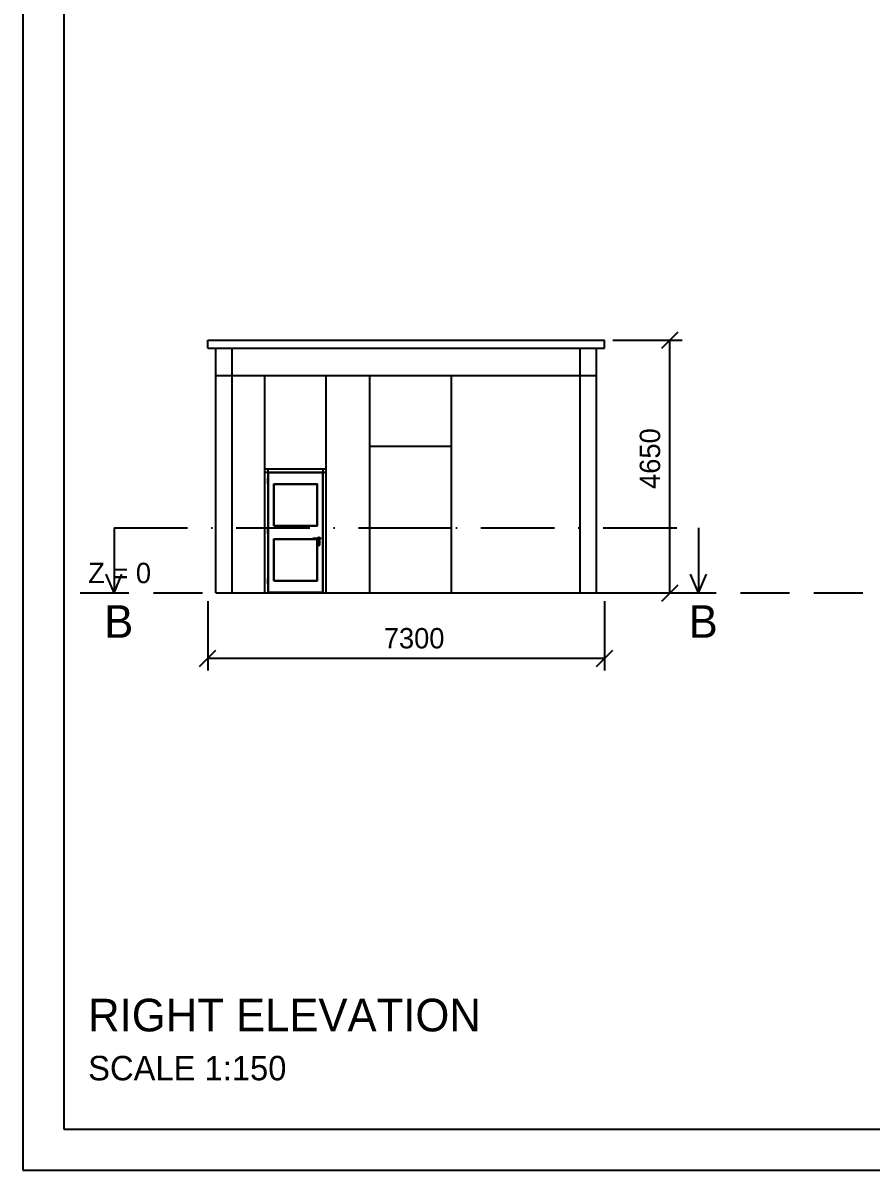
# Model space of a CAD drawing. Extents: x 750 to 62250, y 750 to 43800.
# Drawn here: x 750 to 16350, y 750 to 21844 of the extents above; entities that cross this region are included whole.
import ezdxf

# ---------------------------------------------------------------- set-up
doc = ezdxf.new("R2010")
doc.units = 0
doc.linetypes.add('DASHDOT', pattern=[2250, 1350, -450, 0, -450])
doc.linetypes.add('DASHED', pattern=[1350, 900, -450])
for name, color, linetype in [('A-DIM', 5, 'CONTINUOUS'), ('A-FRAME', 8, 'CONTINUOUS'), ('A-GROUND', 8, 'DASHED'), ('A-SECT', 1, 'DASHDOT'), ('A-TEXT', 7, 'CONTINUOUS'), ('A-VIS', 7, 'CONTINUOUS')]:
    doc.layers.add(name, color=color, linetype=linetype)

msp = doc.modelspace()

# ---------------------------------------------------------------- linework, layer by layer
at = {"layer": 'A-DIM'}
for p, q in [((12500, 15862.5), (12800, 16162.5)), ((11600, 16012.5), (12875, 16012.5)), ((12650, 11362.5), (12650, 16012.5)), ((12500, 11212.5), (12800, 11512.5)), ((4150, 11212.5), (4150, 9937.5)), ((11450, 11212.5), (11450, 9937.5)), ((11600, 11362.5), (12875, 11362.5)), ((4000, 10012.5), (4300, 10312.5)), ((4150, 10162.5), (11450, 10162.5)), ((11300, 10012.5), (11600, 10312.5))]:
    msp.add_line(p, q, dxfattribs=at)
at = {"layer": 'A-FRAME'}
for p, q in [((750, 43800), (750, 750)), ((1500, 43050), (1500, 1500)), ((1500, 22275), (1500, 1500)), ((1500, 1500), (61500, 1500)), ((1500, 1500), (16500, 1500)), ((750, 750), (62250, 750))]:
    msp.add_line(p, q, dxfattribs=at)
at = {"layer": 'A-GROUND'}
msp.add_line((1800, 11362.5), (16200, 11362.5), dxfattribs=at)
at = {"layer": 'A-SECT'}
for p, q in [((2425, 12562.5), (13175, 12562.5)), ((2425, 12562.5), (2425, 11362.5)), ((13175, 12562.5), (13175, 11362.5)), ((2425, 11362.5), (2278.968, 11707.898)), ((2425, 11362.5), (2571.032, 11707.898)), ((13175, 11362.5), (13028.968, 11707.898)), ((13175, 11362.5), (13321.032, 11707.898))]:
    msp.add_line(p, q, dxfattribs=at)
at = {"layer": 'A-VIS'}
for p, q in [((4150, 16012.5), (11450, 16012.5)), ((4150, 15862.5), (4150, 16012.5)), ((4150, 15862.5), (11450, 15862.5)), ((4300, 11362.5), (4300, 15861.95)), ((4600, 11362.5), (4600, 15862.5)), ((11000, 11362.5), (11000, 15862.5)), ((11300, 11362.5), (11300, 15861.95)), ((11450, 15862.5), (11450, 16012.5)), ((4300, 15362.5), (11300, 15362.5)), ((5200, 11362.5), (5200, 15362.5)), ((6330, 11362.5), (6330, 15362.5)), ((7130, 11362.5), (7130, 15362.5)), ((8630, 11362.5), (8630, 15362.5)), ((7130, 14062.5), (8630, 14062.5)), ((5200, 13642.5), (6330, 13642.5)), ((5200, 13582.5), (6330, 13582.5)), ((5260, 11362.5), (5260, 13642.5)), ((5260, 13564.5), (5267.802, 13564.5)), ((5265, 11377.5), (5265, 13577.5)), ((5265, 13577.5), (6265, 13577.5)), ((5278, 13571.549), (5278, 13582.5)), ((6252, 13571.549), (6252, 13582.5)), ((6262.447, 13564.5), (6270, 13564.5)), ((6265, 11377.5), (6265, 13577.5)), ((6270, 11362.5), (6270, 13642.5)), ((5256.5, 13377.5), (5256.5, 13477.5)), ((5263, 13377.5), (5263, 13477.5)), ((5263, 13477.5), (5265, 13477.5)), ((5263, 13377.5), (5265, 13377.5)), ((5362, 12598.5), (5362, 13368.5)), ((5362, 13368.5), (5368, 13368.5)), ((5365, 13365.5), (5365, 13371.5)), ((5365, 13371.5), (6165, 13371.5)), ((5365, 13365.5), (6165, 13365.5)), ((5368, 12598.5), (5368, 13368.5)), ((6162, 12598.5), (6162, 13368.5)), ((6162, 13368.5), (6168, 13368.5)), ((6165, 13365.5), (6165, 13371.5)), ((6168, 12598.5), (6168, 13368.5)), ((5256.5, 12452.5), (5256.5, 12552.5)), ((5263, 12452.5), (5263, 12552.5)), ((5263, 12552.5), (5265, 12552.5)), ((5263, 12452.5), (5265, 12452.5)), ((5362, 12598.5), (5368, 12598.5)), ((5365, 12595.5), (5365, 12601.5)), ((5365, 12601.5), (6165, 12601.5)), ((5365, 12595.5), (6165, 12595.5)), ((6162, 12598.5), (6168, 12598.5)), ((6165, 12595.5), (6165, 12601.5)), ((6262.439, 12447.5), (6265, 12447.5)), ((7130, 12562.5), (8630, 12562.5)), ((5362, 11586.5), (5362, 12356.5)), ((5362, 12356.5), (5368, 12356.5)), ((5365, 12353.5), (5365, 12359.5)), ((5365, 12359.5), (6089.059, 12359.5)), ((5365, 12353.5), (6205, 12353.5)), ((5368, 11586.5), (5368, 12356.5)), ((6085, 12354.5), (6085, 12370.5)), ((6085, 12370.5), (6205, 12370.5)), ((6162, 12356.5), (6168, 12356.5)), ((6162, 11586.5), (6162, 12356.5)), ((6165, 12353.5), (6165, 12357.941)), ((6168, 11586.5), (6168, 12356.5)), ((6169.5, 12367.572), (6170.979, 12372.45)), ((6169.5, 12357.428), (6170.979, 12352.55)), ((6170.979, 12372.45), (6173.382, 12376.945)), ((6170.979, 12352.55), (6173.382, 12348.055)), ((6173.382, 12376.945), (6176.615, 12380.885)), ((6173.382, 12348.055), (6176.615, 12344.115)), ((6176.615, 12380.885), (6180.555, 12384.118)), ((6176.615, 12344.115), (6180.555, 12340.882)), ((6180.555, 12384.118), (6185.05, 12386.521)), ((6180.555, 12340.882), (6185.05, 12338.479)), ((6182, 12240), (6182, 12325)), ((6182, 12325), (6208, 12325)), ((6182, 12240), (6208, 12240)), ((6185.05, 12386.521), (6189.928, 12388)), ((6185.05, 12338.479), (6189.928, 12337)), ((6187, 12362.5), (6187.154, 12364.061)), ((6187, 12362.5), (6187.154, 12360.939)), ((6187.154, 12364.061), (6187.609, 12365.561)), ((6187.154, 12360.939), (6187.609, 12359.439)), ((6187.609, 12365.561), (6188.348, 12366.945)), ((6187.609, 12359.439), (6188.348, 12358.055)), ((6188.348, 12366.945), (6189.343, 12368.157)), ((6188.348, 12358.055), (6189.343, 12356.843)), ((6189.343, 12368.157), (6190.555, 12369.152)), ((6189.343, 12356.843), (6190.555, 12355.848)), ((6189.928, 12388), (6195, 12388.5)), ((6189.928, 12337), (6195, 12336.5)), ((6190.555, 12369.152), (6191.939, 12369.891)), ((6190.555, 12355.848), (6191.939, 12355.109)), ((6191.939, 12369.891), (6193.439, 12370.346)), ((6191.939, 12355.109), (6193.439, 12354.654)), ((6192.5, 12281.5), (6192.5, 12299.5)), ((6192.5, 12299.5), (6197.5, 12299.5)), ((6192.5, 12281.5), (6197.5, 12281.5)), ((6193.439, 12370.346), (6195, 12370.5)), ((6193.439, 12354.654), (6195, 12354.5)), ((6195, 12388.5), (6200.072, 12388)), ((6195, 12370.5), (6196.561, 12370.346)), ((6195, 12354.5), (6196.561, 12354.654)), ((6195, 12336.5), (6200.072, 12337)), ((6196.561, 12370.346), (6198.061, 12369.891)), ((6196.561, 12354.654), (6198.061, 12355.109)), ((6197.5, 12281.5), (6197.5, 12299.5)), ((6198.061, 12369.891), (6199.445, 12369.152)), ((6198.061, 12355.109), (6199.445, 12355.848)), ((6199.445, 12369.152), (6200.657, 12368.157)), ((6199.445, 12355.848), (6200.657, 12356.843)), ((6200.072, 12388), (6204.95, 12386.521)), ((6200.072, 12337), (6204.95, 12338.479)), ((6200.657, 12368.157), (6201.652, 12366.945)), ((6200.657, 12356.843), (6201.652, 12358.055)), ((6201.652, 12366.945), (6202.391, 12365.561)), ((6201.652, 12358.055), (6202.391, 12359.439)), ((6202.391, 12365.561), (6202.846, 12364.061)), ((6202.391, 12359.439), (6202.846, 12360.939)), ((6202.846, 12364.061), (6203, 12362.5)), ((6202.846, 12360.939), (6203, 12362.5)), ((6204.95, 12386.521), (6209.445, 12384.118)), ((6204.95, 12338.479), (6209.445, 12340.882)), ((6205, 12354.5), (6205, 12370.5)), ((6208, 12240), (6208, 12325)), ((6209.445, 12384.118), (6213.385, 12380.885)), ((6209.445, 12340.882), (6213.385, 12344.115)), ((6213.385, 12380.885), (6216.618, 12376.945)), ((6213.385, 12344.115), (6216.618, 12348.055)), ((6216.618, 12376.945), (6219.021, 12372.45)), ((6216.618, 12348.055), (6219.021, 12352.55)), ((6219.021, 12372.45), (6220.5, 12367.572)), ((6219.021, 12352.55), (6220.5, 12357.428)), ((6220.5, 12367.572), (6221, 12362.5)), ((6220.5, 12357.428), (6221, 12362.5)), ((6262.439, 12277.5), (6265, 12277.5)), ((6265, 12398.5), (6276.115, 12398.5)), ((6265, 12376.5), (6276.115, 12376.5)), ((5256.5, 11527.5), (5256.5, 11627.5)), ((5263, 11527.5), (5263, 11627.5)), ((5263, 11627.5), (5265, 11627.5)), ((5263, 11527.5), (5265, 11527.5)), ((5362, 11586.5), (5368, 11586.5)), ((5365, 11583.5), (5365, 11589.5)), ((5365, 11589.5), (6165, 11589.5)), ((5365, 11583.5), (6165, 11583.5)), ((6162, 11586.5), (6168, 11586.5)), ((6165, 11583.5), (6165, 11589.5)), ((4300, 11362.5), (11300, 11362.5)), ((5265, 11377.5), (6265, 11377.5)), ((5278, 11362.5), (5278, 11381.571)), ((6252, 11362.5), (6252, 11381.571))]:
    msp.add_line(p, q, dxfattribs=at)

# ---------------------------------------------------------------- texts
at = {"layer": 'A-DIM'}
msp.add_text('4650', height=375, rotation=90, dxfattribs=at).set_placement((12470, 13275))
msp.add_text('7300', height=375, dxfattribs=at).set_placement((7387.5, 10342.5))
at = {"layer": 'A-TEXT'}
for s, height, p in [('Z = 0', 375, (1950, 11542.5)), ('B', 600, (2245, 10537.5)), ('B', 600, (12995, 10537.5)), ('RIGHT ELEVATION', 600, (1950, 3300)), ('SCALE 1:150', 450, (1950, 2400))]:
    msp.add_text(s, height=height, dxfattribs=at).set_placement(p)

doc.saveas('drawing.dxf')
